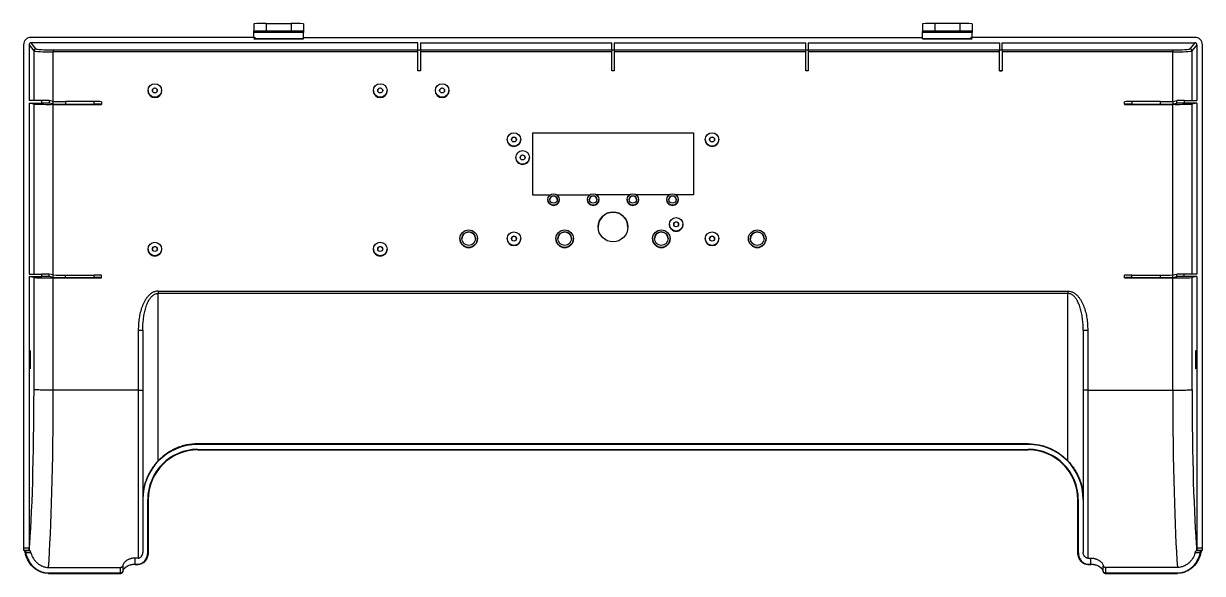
# Model space of a CAD drawing. Header units: millimetres. Extents: x -64 to 175, y 244 to 541.
# Drawn here: x -62.8 to 175.2, y 243.8 to 354.8 of the extents above; entities that cross this region are included whole.
import ezdxf

# ---------------------------------------------------------------- set-up
doc = ezdxf.new("R2010")
doc.units = ezdxf.units.MM

msp = doc.modelspace()

# ---------------------------------------------------------------- linework, layer by layer
at = {"color": 7, "linetype": 'Continuous', "lineweight": 25}
for p, q in [((-16.3, 354.73), (-16.3, 353.23)), ((-13.8, 354.76), (-13.8, 353.26)), ((-13.8, 354.76), (-8.8, 354.76)), ((-8.8, 354.76), (-8.8, 353.26)), ((-6.3, 354.73), (-6.3, 353.23)), ((118.71, 354.73), (118.71, 353.23)), ((121.21, 354.76), (121.21, 353.26)), ((126.21, 354.76), (121.21, 354.76)), ((126.21, 354.76), (126.21, 353.26)), ((128.71, 354.73), (128.71, 353.23)), ((-16.3, 353.19), (-16.3, 353.23)), ((-16.3, 353.19), (-6.3, 353.19)), ((-16.3, 352.93), (-16.3, 353.19)), ((-6.3, 352.93), (-16.3, 352.93)), ((-16.3, 351.98), (-16.3, 352.93)), ((-13.8, 353.26), (-8.8, 353.26)), ((-13.05, 353.23), (-9.55, 353.23)), ((-13.05, 353.23), (-13.05, 353.21)), ((-9.55, 353.21), (-13.05, 353.21)), ((-9.55, 353.23), (-9.55, 353.21)), ((-6.3, 353.23), (-6.3, 353.19)), ((-6.3, 353.19), (-6.3, 352.93)), ((-6.3, 351.68), (-6.3, 352.93)), ((118.71, 353.23), (118.71, 353.19)), ((118.71, 353.19), (128.71, 353.19)), ((118.71, 352.93), (118.71, 353.19)), ((128.71, 352.93), (118.71, 352.93)), ((118.71, 351.68), (118.71, 352.93)), ((126.21, 353.26), (121.21, 353.26)), ((125.46, 353.23), (121.96, 353.23)), ((121.96, 353.23), (121.96, 353.21)), ((121.96, 353.21), (125.46, 353.21)), ((125.46, 353.23), (125.46, 353.21)), ((128.71, 353.19), (128.71, 353.23)), ((128.71, 353.19), (128.71, 352.93)), ((128.71, 351.98), (128.71, 352.93)), ((-62.79, 350.49), (-62.79, 248.99)), ((-61.69, 350.48), (-61.69, 339.23)), ((-61.69, 350.48), (-60.69, 349.26)), ((-16.3, 351.98), (-61.3, 351.98)), ((-9.39, 350.88), (-61.29, 350.88)), ((-61.29, 350.88), (-61.29, 350.88)), ((-60.29, 349.66), (-61.29, 350.88)), ((-16.3, 351.98), (-16, 351.98)), ((-16.3, 351.68), (-16, 351.98)), ((-16.3, 351.68), (-6.3, 351.68)), ((-6.3, 351.68), (-16.3, 351.68)), ((16.81, 350.88), (-9.39, 350.88)), ((-6.3, 351.98), (56.46, 351.98)), ((-6.3, 351.68), (-6.3, 351.68)), ((16.81, 349.48), (16.81, 350.88)), ((17.31, 350.88), (55.96, 350.88)), ((17.31, 350.88), (17.31, 349.48)), ((55.96, 349.48), (55.96, 350.88)), ((56.46, 351.98), (118.71, 351.98)), ((56.46, 350.88), (95.11, 350.88)), ((56.46, 350.88), (56.46, 349.48)), ((95.11, 349.48), (95.11, 350.88)), ((95.61, 350.88), (121.21, 350.88)), ((95.61, 350.88), (95.61, 349.48)), ((128.71, 351.68), (118.71, 351.68)), ((118.71, 351.68), (128.71, 351.68)), ((118.71, 351.68), (118.71, 351.68)), ((121.21, 350.88), (134.26, 350.88)), ((128.41, 351.98), (128.71, 351.68)), ((128.41, 351.98), (128.71, 351.98)), ((173.71, 351.98), (128.71, 351.98)), ((134.26, 350.88), (134.26, 349.48)), ((134.76, 350.88), (173.71, 350.88)), ((134.76, 349.48), (134.76, 350.88)), ((172.7, 349.66), (173.71, 350.88)), ((174.11, 350.48), (173.1, 349.26)), ((173.71, 350.88), (173.71, 350.88)), ((174.11, 350.48), (174.11, 339.23)), ((175.21, 248.99), (175.21, 350.49)), ((-60.69, 349.26), (-60.69, 339.23)), ((-56.79, 349.45), (16.81, 349.45)), ((-56.79, 349.45), (-56.79, 349.04)), ((16.81, 349.04), (-56.79, 349.04)), ((-56.79, 339.04), (-56.79, 349.04)), ((16.81, 349.48), (17.31, 349.48)), ((16.81, 345.26), (16.81, 349.48)), ((17.31, 349.48), (17.31, 345.26)), ((17.31, 349.45), (55.96, 349.45)), ((55.96, 349.04), (17.31, 349.04)), ((55.96, 349.48), (56.46, 349.48)), ((55.96, 345.26), (55.96, 349.48)), ((56.46, 349.48), (56.46, 345.26)), ((56.46, 349.45), (95.11, 349.45)), ((95.11, 349.04), (56.46, 349.04)), ((95.11, 349.48), (95.61, 349.48)), ((95.11, 345.26), (95.11, 349.48)), ((95.61, 349.48), (95.61, 345.26)), ((95.61, 349.45), (134.26, 349.45)), ((134.26, 349.04), (95.61, 349.04)), ((134.26, 349.48), (134.76, 349.48)), ((134.26, 345.26), (134.26, 349.48)), ((134.76, 349.48), (134.76, 345.26)), ((134.76, 349.45), (169.2, 349.45)), ((169.2, 349.04), (134.76, 349.04)), ((169.2, 349.45), (169.2, 349.04)), ((169.2, 339.04), (169.2, 349.04)), ((173.1, 349.26), (173.1, 339.23)), ((17.31, 345.26), (16.81, 345.26)), ((16.81, 345.22), (16.81, 345.26)), ((17.31, 345.22), (16.81, 345.22)), ((17.31, 345.22), (17.31, 345.26)), ((56.46, 345.26), (55.96, 345.26)), ((55.96, 345.22), (55.96, 345.26)), ((56.46, 345.22), (55.96, 345.22)), ((56.46, 345.22), (56.46, 345.26)), ((95.61, 345.26), (95.11, 345.26)), ((95.11, 345.22), (95.11, 345.26)), ((95.61, 345.22), (95.11, 345.22)), ((95.61, 345.22), (95.61, 345.26)), ((134.76, 345.26), (134.26, 345.26)), ((134.26, 345.22), (134.26, 345.26)), ((134.26, 345.22), (134.76, 345.22)), ((134.76, 345.22), (134.76, 345.26)), ((-37.67, 341.27), (-37.67, 341.22)), ((-34.92, 341.22), (-34.92, 341.27)), ((7.83, 341.27), (7.83, 341.22)), ((10.58, 341.22), (10.58, 341.27)), ((20.33, 341.27), (20.33, 341.22)), ((23.08, 341.22), (23.08, 341.27)), ((-59.12, 339.23), (-61.69, 339.23)), ((-61.69, 338.73), (-59.12, 338.73)), ((-61.69, 338.73), (-61.69, 304.24)), ((-60.69, 338.52), (-61.69, 338.73)), ((-60.69, 338.52), (-60.69, 304.24)), ((-59.12, 338.73), (-59.12, 339.23)), ((-57.62, 339.22), (-57.62, 338.72)), ((-56.83, 339.05), (-57.62, 339.22)), ((-56.83, 338.55), (-57.62, 338.72)), ((-56.83, 338.55), (-56.83, 339.05)), ((-56.79, 338.47), (-47.04, 338.47)), ((-56.79, 304.05), (-56.79, 338.47)), ((-54.33, 339.02), (-54.33, 338.52)), ((-48.54, 339.02), (-54.33, 339.02)), ((-54.33, 338.52), (-48.54, 338.52)), ((-48.54, 338.52), (-48.54, 339.02)), ((-47.04, 339), (-47.04, 338.5)), ((-47.04, 338.5), (-47.04, 338.47)), ((159.46, 338.5), (159.46, 339)), ((159.46, 338.5), (159.46, 338.47)), ((159.46, 338.47), (169.2, 338.47)), ((160.96, 339.02), (160.96, 338.52)), ((166.74, 339.02), (160.96, 339.02)), ((160.96, 338.52), (166.74, 338.52)), ((166.74, 338.52), (166.74, 339.02)), ((169.2, 304.05), (169.2, 338.47)), ((169.24, 339.05), (170.03, 339.22)), ((169.24, 339.05), (169.24, 338.55)), ((169.24, 338.55), (170.03, 338.72)), ((170.03, 338.72), (170.03, 339.22)), ((171.53, 339.23), (171.53, 338.73)), ((171.53, 339.23), (174.11, 339.23)), ((174.11, 338.73), (171.53, 338.73)), ((174.11, 338.73), (173.1, 338.52)), ((173.1, 338.52), (173.1, 304.24)), ((174.11, 338.73), (174.11, 304.24)), ((34.83, 331.38), (34.83, 331.35)), ((37.58, 331.35), (37.58, 331.38)), ((39.96, 332.72), (72.46, 332.72)), ((39.96, 332.72), (39.96, 320.23)), ((39.96, 332.71), (72.46, 332.71)), ((72.46, 332.72), (72.46, 320.23)), ((74.83, 331.38), (74.83, 331.35)), ((77.58, 331.35), (77.58, 331.38)), ((36.58, 327.76), (36.58, 327.72)), ((39.33, 327.72), (39.33, 327.76)), ((39.96, 320.23), (43.59, 320.23)), ((43.06, 319.26), (43.06, 319.23)), ((44.83, 320.23), (51.59, 320.23)), ((45.36, 319.23), (45.36, 319.26)), ((51.06, 319.26), (51.06, 319.23)), ((59.59, 320.23), (52.83, 320.23)), ((53.36, 319.23), (53.36, 319.26)), ((59.06, 319.26), (59.06, 319.23)), ((67.59, 320.23), (60.83, 320.23)), ((61.36, 319.23), (61.36, 319.26)), ((67.06, 319.26), (67.06, 319.23)), ((72.46, 320.23), (68.83, 320.23)), ((69.36, 319.23), (69.36, 319.26)), ((67.58, 314.26), (67.58, 314.23)), ((70.33, 314.23), (70.33, 314.26)), ((25.31, 311.38), (25.31, 311.35)), ((28.86, 311.35), (28.86, 311.38)), ((34.83, 311.38), (34.83, 311.35)), ((37.58, 311.35), (37.58, 311.38)), ((44.68, 311.38), (44.68, 311.35)), ((48.23, 311.35), (48.23, 311.38)), ((64.18, 311.38), (64.18, 311.35)), ((67.73, 311.35), (67.73, 311.38)), ((74.83, 311.38), (74.83, 311.35)), ((77.58, 311.35), (77.58, 311.38)), ((83.56, 311.38), (83.56, 311.35)), ((87.11, 311.35), (87.11, 311.38)), ((-37.67, 309.28), (-37.67, 309.23)), ((-34.92, 309.23), (-34.92, 309.28)), ((7.83, 309.28), (7.83, 309.23)), ((10.58, 309.23), (10.58, 309.28)), ((-61.69, 304.24), (-59.12, 304.24)), ((-61.69, 303.74), (-61.69, 248.99)), ((-60.69, 303.52), (-61.69, 303.74)), ((-61.69, 303.74), (-59.12, 303.74)), ((-60.69, 303.52), (-60.69, 280.89)), ((-59.12, 303.74), (-59.12, 304.24)), ((-57.62, 303.72), (-57.62, 304.22)), ((-56.83, 304.05), (-57.62, 304.22)), ((-56.83, 303.55), (-57.62, 303.72)), ((-56.83, 303.55), (-56.83, 304.05)), ((-56.79, 303.48), (-47.04, 303.48)), ((-56.79, 280.82), (-56.79, 303.48)), ((-54.33, 303.52), (-54.33, 304.02)), ((-54.33, 304.02), (-48.54, 304.02)), ((-54.33, 303.52), (-48.54, 303.52)), ((-48.54, 303.52), (-48.54, 304.02)), ((-47.04, 303.5), (-47.04, 304)), ((-47.04, 303.5), (-47.04, 303.48)), ((159.46, 303.5), (159.46, 304)), ((159.46, 303.5), (159.46, 303.48)), ((159.46, 303.48), (169.2, 303.48)), ((160.96, 303.52), (160.96, 304.02)), ((160.96, 304.02), (166.74, 304.02)), ((160.96, 303.52), (166.74, 303.52)), ((166.74, 303.52), (166.74, 304.02)), ((169.2, 280.82), (169.2, 303.48)), ((169.24, 304.05), (170.03, 304.22)), ((169.24, 303.55), (169.24, 304.05)), ((169.24, 303.55), (170.03, 303.72)), ((170.03, 303.72), (170.03, 304.22)), ((171.53, 303.74), (171.53, 304.24)), ((174.11, 304.24), (171.53, 304.24)), ((174.11, 303.74), (171.53, 303.74)), ((174.11, 303.74), (173.1, 303.52)), ((173.1, 303.52), (173.1, 280.89)), ((174.11, 303.74), (174.11, 283.27)), ((-35.63, 300.81), (-35.63, 300.33)), ((-35.63, 300.81), (148.05, 300.81)), ((-35.63, 266.54), (-35.63, 300.33)), ((148.05, 300.33), (-35.63, 300.33)), ((148.05, 300.81), (148.05, 300.33)), ((148.05, 266.54), (148.05, 300.33)), ((-39.63, 292.92), (-39.63, 280.82)), ((-38.73, 292.93), (-38.73, 258.9)), ((151.15, 292.93), (151.15, 258.9)), ((152.05, 292.92), (152.05, 280.82)), ((-61.52, 287.73), (-61.52, 286.23)), ((-61.52, 287.71), (-61.4, 287.71)), ((-61.52, 286.21), (-61.4, 286.21)), ((-61.4, 286.21), (-61.4, 287.71)), ((173.82, 287.71), (173.82, 286.21)), ((173.82, 287.71), (173.93, 287.71)), ((173.82, 286.21), (173.93, 286.21)), ((173.93, 286.23), (173.93, 287.73)), ((174.11, 283.27), (174.11, 248.99)), ((-56.79, 280.82), (-56.79, 280.82)), ((-39.63, 280.82), (-56.79, 280.82)), ((-39.63, 280.82), (-39.63, 246.92)), ((152.05, 280.82), (152.05, 246.92)), ((152.05, 280.82), (169.2, 280.82)), ((169.2, 280.82), (169.2, 280.82)), ((-27.63, 269.85), (-27.63, 269.98)), ((140.05, 269.98), (-27.63, 269.98)), ((140.05, 269.85), (-27.63, 269.85)), ((140.05, 269.85), (140.05, 269.98)), ((-27.63, 268.86), (140.05, 268.86)), ((-27.63, 268.86), (-27.63, 268.76)), ((-27.63, 268.76), (140.05, 268.76)), ((140.05, 268.86), (140.05, 268.76)), ((-38.73, 258.9), (-38.73, 258.72)), ((-38.73, 258.72), (-38.73, 248.09)), ((-37.73, 248.17), (-37.73, 258.73)), ((-37.63, 258.72), (-37.63, 248.16)), ((150.05, 248.16), (150.05, 258.72)), ((150.15, 258.73), (150.15, 248.17)), ((151.15, 258.9), (151.15, 258.72)), ((151.15, 258.72), (151.15, 248.09)), ((-62.79, 248.99), (-61.69, 248.99)), ((-61.67, 248.48), (-62.77, 248.48)), ((-62.75, 248.48), (-62.77, 248.48)), ((-62.36, 248.47), (-61.53, 248.47)), ((-62.36, 247.96), (-62.36, 248.47)), ((-61.32, 247.96), (-62.36, 247.96)), ((-61.67, 248.48), (-61.65, 248.48)), ((174.77, 247.96), (173.73, 247.96)), ((173.95, 248.47), (174.77, 248.47)), ((174.08, 248.48), (174.06, 248.48)), ((175.18, 248.48), (174.08, 248.48)), ((174.11, 248.99), (175.21, 248.99)), ((174.77, 248.47), (174.77, 247.96)), ((175.16, 248.48), (175.18, 248.48)), ((-39.63, 246.92), (-40.29, 246.92)), ((-40.29, 245.72), (-40.29, 246.92)), ((-40.29, 245.72), (-39.63, 245.72)), ((-40.29, 245.72), (-40.29, 245.62)), ((-40.29, 245.62), (-39.63, 245.62)), ((-39.63, 245.72), (-39.63, 245.62)), ((152.05, 246.92), (152.71, 246.92)), ((152.05, 245.72), (152.71, 245.72)), ((152.05, 245.72), (152.05, 245.62)), ((152.05, 245.62), (152.71, 245.62)), ((152.71, 245.72), (152.71, 246.92)), ((152.71, 245.72), (152.71, 245.62)), ((-57.78, 243.94), (-43.27, 243.94)), ((-57.78, 243.94), (-57.78, 243.84)), ((-57.78, 243.84), (-43.27, 243.84)), ((-57.76, 245.05), (-43.28, 245.05)), ((-43.27, 243.94), (-43.27, 243.84)), ((170.18, 245.05), (155.69, 245.05)), ((155.69, 243.94), (170.2, 243.94)), ((155.69, 243.94), (155.69, 243.84)), ((155.69, 243.84), (170.2, 243.84)), ((170.2, 243.84), (170.2, 243.94))]:
    msp.add_line(p, q, dxfattribs=at)
at = {"color": 7, "linetype": 'Continuous', "lineweight": 25, "flags": 128}
for points in [[(-13.05, 353.21), (-13.45, 353.21), (-13.79, 353.21), (-14.02, 353.22), (-14.1, 353.22), (-14.02, 353.23), (-13.79, 353.23), (-13.45, 353.23), (-13.05, 353.23)], [(-9.55, 353.23), (-9.14, 353.23), (-8.8, 353.23), (-8.58, 353.23), (-8.5, 353.22), (-8.58, 353.22), (-8.8, 353.21), (-9.14, 353.21), (-9.55, 353.21)], [(121.96, 353.23), (121.56, 353.23), (121.22, 353.23), (120.99, 353.23), (120.91, 353.22), (120.99, 353.22), (121.22, 353.21), (121.56, 353.21), (121.96, 353.21)], [(125.46, 353.21), (125.86, 353.21), (126.2, 353.21), (126.43, 353.22), (126.51, 353.22), (126.43, 353.23), (126.2, 353.23), (125.86, 353.23), (125.46, 353.23)]]:
    msp.add_lwpolyline(points, dxfattribs=at)
at = {"color": 7, "linetype": 'Continuous', "lineweight": 25}
for centre, radius in [((-36.29, 341.27), 1.37), ((-36.29, 341.27), 0.5), ((9.21, 341.27), 1.37), ((9.21, 341.27), 0.5), ((21.71, 341.27), 1.37), ((21.71, 341.27), 0.5), ((36.21, 331.38), 1.37), ((36.21, 331.38), 0.5), ((76.21, 331.38), 1.37), ((76.21, 331.38), 0.5), ((37.96, 327.76), 1.37), ((37.96, 327.76), 0.5), ((44.21, 319.26), 1.15), ((44.21, 319.26), 0.75), ((52.21, 319.26), 1.15), ((52.21, 319.26), 0.75), ((60.21, 319.26), 1.15), ((60.21, 319.26), 0.75), ((68.21, 319.26), 1.15), ((68.21, 319.26), 0.75), ((56.21, 313.73), 3), ((68.96, 314.26), 1.37), ((68.96, 314.26), 0.5), ((27.08, 311.38), 1.77), ((27.08, 311.38), 1.37), ((36.21, 311.38), 1.37), ((36.21, 311.38), 0.5), ((46.46, 311.38), 1.77), ((46.46, 311.38), 1.37), ((65.96, 311.38), 1.77), ((65.96, 311.38), 1.37), ((76.21, 311.38), 1.37), ((76.21, 311.38), 0.5), ((85.33, 311.38), 1.77), ((85.33, 311.38), 1.37), ((-36.29, 309.28), 1.37), ((-36.29, 309.28), 0.5), ((9.21, 309.28), 1.37), ((9.21, 309.28), 0.5)]:
    msp.add_circle(centre, radius, dxfattribs=at)
for centre, radius, start, end in [((-14.42, 299.64), 55.12, 89.3503, 91.9496), ((-8.17, 299.64), 55.12, 88.0504, 90.6497), ((120.58, 299.64), 55.12, 89.3503, 91.9496), ((126.83, 299.64), 55.12, 88.0504, 90.6497), ((-14.42, 298.14), 55.12, 89.3503, 91.9496), ((-8.17, 298.14), 55.12, 88.0504, 90.6497), ((120.58, 298.14), 55.12, 89.3503, 91.9496), ((126.83, 298.14), 55.12, 88.0504, 90.6497), ((-60.28, 349.26), 0.401, 90.2046, 179.7918), ((172.7, 349.26), 0.401, 0.2082, 89.7954), ((-36.29, 341.22), 1.38, 180.0027, 359.9973), ((-36.29, 341.22), 0.5, 2.8643, 177.1357), ((9.21, 341.22), 1.38, 180.0027, 359.9973), ((9.21, 341.22), 0.5, 2.8643, 177.1357), ((21.71, 341.22), 1.38, 180.0027, 359.9973), ((21.71, 341.22), 0.5, 2.8643, 177.1357), ((-57.7, 435.17), 96.7, 268.2292, 270.5372), ((-58.77, 302.04), 37.19, 88.2292, 90.5372), ((-58.77, 301.54), 37.19, 88.2292, 90.5372), ((-54.91, 401), 61.98, 268.2292, 270.5372), ((-54.91, 400.5), 61.98, 268.2292, 270.5372), ((-48.17, 305.95), 33.07, 88.0505, 90.6496), ((-48.17, 305.45), 33.07, 88.0505, 90.6496), ((160.58, 305.95), 33.07, 89.3504, 91.9495), ((160.58, 305.45), 33.07, 89.3504, 91.9495), ((167.32, 401), 61.98, 269.4628, 271.7708), ((167.32, 400.5), 61.98, 269.4628, 271.7708), ((170.11, 435.17), 96.7, 269.4628, 271.7708), ((171.18, 302.04), 37.19, 89.4628, 91.7708), ((171.18, 301.54), 37.19, 89.4628, 91.7708), ((36.21, 331.35), 1.38, 180.0027, 359.9973), ((36.21, 331.35), 0.5, 1.9535, 178.0465), ((76.21, 331.35), 1.38, 180.0027, 359.9973), ((76.21, 331.35), 0.5, 1.9534, 178.0466), ((37.96, 327.72), 1.37, 180.0017, 270.002), ((37.96, 327.72), 0.5, 1.9535, 178.0465), ((37.96, 327.72), 1.37, 269.9977, 359.9986), ((44.21, 319.23), 1.15, 180.0025, 359.9975), ((44.21, 319.22), 0.75, 1.5632, 178.4368), ((52.21, 319.23), 1.15, 180.0025, 359.9975), ((52.21, 319.22), 0.75, 1.5632, 178.4368), ((60.21, 319.23), 1.15, 180.0025, 359.9975), ((60.21, 319.22), 0.75, 1.5632, 178.4368), ((68.21, 319.23), 1.15, 180.0025, 359.9975), ((68.21, 319.22), 0.75, 1.5633, 178.4367), ((56.21, 313.72), 3, 0.0028, 179.9972), ((68.96, 314.23), 1.37, 180.0017, 270.002), ((68.96, 314.23), 0.5, 1.9534, 178.0466), ((68.96, 314.23), 1.37, 269.9977, 359.9986), ((27.08, 311.34), 1.38, 0.0027, 179.9973), ((36.21, 311.35), 0.5, 1.9534, 178.0466), ((46.46, 311.34), 1.38, 0.0027, 179.9973), ((65.96, 311.34), 1.38, 0.0027, 179.9973), ((76.21, 311.35), 0.5, 1.9534, 178.0466), ((85.33, 311.34), 1.38, 0.0027, 179.9973), ((-36.29, 309.23), 0.5, 2.8643, 177.1357), ((9.21, 309.23), 0.5, 2.8643, 177.1357), ((27.08, 311.35), 1.77, 180.0019, 270.0018), ((27.08, 311.35), 1.77, 269.9979, 359.9984), ((36.21, 311.35), 1.38, 180.0027, 359.9973), ((46.46, 311.35), 1.77, 180.0019, 270.0018), ((46.46, 311.35), 1.77, 269.9979, 359.9984), ((65.96, 311.35), 1.77, 180.0016, 270.0021), ((65.96, 311.35), 1.77, 269.9982, 359.9981), ((76.21, 311.35), 1.38, 180.0027, 359.9973), ((85.33, 311.35), 1.77, 180.0016, 270.0021), ((85.33, 311.35), 1.77, 269.9982, 359.9981), ((-36.29, 309.23), 1.38, 180.0027, 359.9973), ((9.21, 309.23), 1.38, 180.0027, 359.9973), ((-57.7, 400.17), 96.7, 268.2292, 270.5372), ((-58.77, 267.05), 37.19, 88.2292, 90.5372), ((-58.77, 266.55), 37.19, 88.2292, 90.5372), ((-54.91, 366), 61.98, 268.2292, 270.5372), ((-54.91, 365.5), 61.98, 268.2292, 270.5372), ((-48.17, 270.95), 33.07, 88.0505, 90.6496), ((-48.17, 270.45), 33.07, 88.0505, 90.6496), ((160.58, 270.95), 33.07, 89.3504, 91.9495), ((160.58, 270.45), 33.07, 89.3504, 91.9495), ((167.32, 366), 61.98, 269.4628, 271.7708), ((167.32, 365.5), 61.98, 269.4628, 271.7708), ((170.11, 400.17), 96.7, 269.4628, 271.7708), ((171.18, 267.05), 37.19, 89.4628, 91.7708), ((171.18, 266.55), 37.19, 89.4628, 91.7708), ((-39.41, 312.77), 19.84, 269.3504, 271.9495), ((151.82, 312.77), 19.84, 268.0505, 270.6496), ((-37.71, 258.31), 0.418, 79.6384, 93.4203), ((150.12, 258.31), 0.418, 86.5797, 100.3616), ((-37.71, 247.75), 0.418, 79.6384, 93.4203), ((150.12, 247.75), 0.418, 86.5797, 100.3616)]:
    msp.add_arc(centre, radius, start, end, dxfattribs=at)
for centre, major_axis, ratio, start_param, end_param in [((-61.29, 350.48), (-1.08, 1.05), 0.997264, 5.487412, 7.055469), ((-61.29, 350.48), (-0.287, 0.28), 0.997264, 5.487412, 7.055469), ((173.7, 350.48), (-1.08, -1.05), 0.997264, 2.369309, 3.937366), ((173.7, 350.48), (-0.287, -0.28), 0.997264, 2.369309, 3.937366), ((-56.79, 349.27), (-3.9, 0), 0.058374, 0.05236, 1.570796), ((-56.79, 349.67), (-3.5, 0), 0.063749, 0.05236, 1.570796), ((169.2, 349.67), (-3.5, 0), 0.063749, 1.570796, 3.089233), ((169.2, 349.27), (-3.9, 0), 0.058374, 1.570796, 3.089233), ((-61.46, 287.72), (0, 1.12), 0.052404, 4.701013, 7.842606), ((173.87, 287.72), (0, 1.12), 0.052404, 4.723765, 7.865358), ((-61.46, 286.22), (0, 1.12), 0.052404, 1.55942, 4.701013), ((173.87, 286.22), (0, 1.12), 0.052404, 1.582172, 4.723765), ((-62.74, 281.97), (-0.02, 39.24), 0.052404, 3.68984, 4.684851), ((175.16, 281.97), (0.02, 39.24), 0.052404, 1.598334, 2.593345), ((-58.85, 281.97), (-0.02, 43.14), 0.047667, 3.685309, 4.685604), ((171.26, 281.97), (0.02, 43.14), 0.047667, 1.597581, 2.597876), ((-27.63, 258.72), (0, 11.14), 0.996668, 0, 1.570796), ((140.05, 258.72), (0, 11.14), 0.996668, 4.712389, 6.283185), ((-27.63, 258.73), (0, 10.13), 0.996668, 0, 1.570796), ((-27.63, 258.72), (0, 10.03), 0.996626, 0, 1.570796), ((140.05, 258.73), (0, 10.13), 0.996668, 4.712389, 6.283185), ((140.05, 258.72), (0, 10.03), 0.996626, 4.712389, 6.283185), ((-62.77, 248.98), (0, 0.5), 0.052404, 1.55942, 3.130217), ((-61.67, 248.98), (0, 0.5), 0.052404, 1.55942, 3.130217), ((174.08, 248.98), (0, 0.5), 0.052404, 3.152969, 4.723765), ((175.18, 248.98), (0, 0.5), 0.052404, 3.152969, 4.723765), ((-40.29, 250.86), (0, 60.79), 0.041124, 1.661888, 1.681381), ((152.71, 250.86), (0, 60.79), 0.041124, 4.601804, 4.621297), ((-40.29, 250.87), (0, 60.82), 0.049325, 1.666571, 1.684943), ((152.71, 250.87), (0, 60.82), 0.049325, 4.598243, 4.616614)]:
    msp.add_ellipse(centre, major_axis=major_axis, ratio=ratio, start_param=start_param, end_param=end_param, dxfattribs=at)
for points, knots in [([(-35.63, 300.81), (-35.84, 300.81), (-36.03, 300.78), (-36.33, 300.7), (-36.42, 300.66), (-36.61, 300.58), (-36.7, 300.54), (-36.96, 300.39), (-37.13, 300.27), (-37.43, 300.01), (-37.57, 299.87), (-37.84, 299.56), (-37.96, 299.4), (-38.19, 299.07), (-38.29, 298.9), (-38.58, 298.37), (-38.74, 298.01), (-38.95, 297.44), (-39.01, 297.25), (-39.13, 296.87), (-39.18, 296.67), (-39.32, 296.09), (-39.4, 295.7), (-39.52, 294.92), (-39.56, 294.52), (-39.62, 293.73), (-39.63, 293.33), (-39.63, 292.92)], [0, 0, 0, 0, 0.0625, 0.0625, 0.09375, 0.09375, 0.125, 0.125, 0.1875, 0.1875, 0.25, 0.25, 0.3125, 0.3125, 0.375, 0.375, 0.5, 0.5, 0.5625, 0.5625, 0.625, 0.625, 0.75, 0.75, 0.875, 0.875, 1, 1, 1, 1]), ([(-38.73, 292.93), (-38.73, 293.65), (-38.69, 294.37), (-38.57, 295.43), (-38.52, 295.78), (-38.38, 296.48), (-38.3, 296.83), (-38.1, 297.53), (-37.99, 297.87), (-37.78, 298.36), (-37.71, 298.52), (-37.54, 298.84), (-37.45, 299), (-37.25, 299.3), (-37.15, 299.44), (-36.97, 299.65), (-36.91, 299.71), (-36.78, 299.84), (-36.71, 299.9), (-36.56, 300.01), (-36.49, 300.06), (-36.33, 300.15), (-36.25, 300.19), (-36.08, 300.26), (-35.99, 300.28), (-35.82, 300.32), (-35.72, 300.33), (-35.63, 300.33)], [0, 0, 0, 0, 0.25, 0.25, 0.375, 0.375, 0.5, 0.5, 0.625, 0.625, 0.6875, 0.6875, 0.75, 0.75, 0.8125, 0.8125, 0.84375, 0.84375, 0.875, 0.875, 0.90625, 0.90625, 0.9375, 0.9375, 0.96875, 0.96875, 1, 1, 1, 1]), ([(148.05, 300.81), (148.25, 300.81), (148.45, 300.78), (148.74, 300.7), (148.84, 300.66), (149.02, 300.58), (149.11, 300.54), (149.37, 300.39), (149.54, 300.27), (149.85, 300.01), (149.99, 299.87), (150.25, 299.56), (150.37, 299.4), (150.6, 299.07), (150.7, 298.9), (150.99, 298.37), (151.15, 298.01), (151.36, 297.44), (151.43, 297.25), (151.54, 296.87), (151.59, 296.67), (151.74, 296.09), (151.81, 295.7), (151.93, 294.92), (151.97, 294.52), (152.03, 293.73), (152.05, 293.33), (152.05, 292.92)], [0, 0, 0, 0, 0.0625, 0.0625, 0.09375, 0.09375, 0.125, 0.125, 0.1875, 0.1875, 0.25, 0.25, 0.3125, 0.3125, 0.375, 0.375, 0.5, 0.5, 0.5625, 0.5625, 0.625, 0.625, 0.75, 0.75, 0.875, 0.875, 1, 1, 1, 1]), ([(151.15, 292.93), (151.15, 293.65), (151.11, 294.37), (150.98, 295.43), (150.93, 295.78), (150.8, 296.48), (150.72, 296.83), (150.52, 297.53), (150.4, 297.87), (150.19, 298.36), (150.12, 298.52), (149.95, 298.84), (149.86, 299), (149.67, 299.3), (149.56, 299.44), (149.38, 299.65), (149.32, 299.71), (149.19, 299.84), (149.12, 299.9), (148.98, 300.01), (148.9, 300.06), (148.75, 300.15), (148.66, 300.19), (148.49, 300.26), (148.41, 300.28), (148.23, 300.32), (148.14, 300.33), (148.05, 300.33)], [0, 0, 0, 0, 0.25, 0.25, 0.375, 0.375, 0.5, 0.5, 0.625, 0.625, 0.6875, 0.6875, 0.75, 0.75, 0.8125, 0.8125, 0.84375, 0.84375, 0.875, 0.875, 0.90625, 0.90625, 0.9375, 0.9375, 0.96875, 0.96875, 1, 1, 1, 1]), ([(-56.79, 280.82), (-57.04, 280.82), (-57.28, 280.82), (-57.65, 280.82), (-57.77, 280.82), (-58, 280.82), (-58.12, 280.82), (-58.47, 280.83), (-58.68, 280.83), (-59.1, 280.83), (-59.3, 280.84), (-59.65, 280.84), (-59.81, 280.85), (-60.03, 280.85), (-60.1, 280.85), (-60.22, 280.86), (-60.28, 280.86), (-60.43, 280.87), (-60.52, 280.87), (-60.61, 280.88), (-60.63, 280.88), (-60.67, 280.89), (-60.68, 280.89), (-60.69, 280.89)], [0, 0, 0, 0, 0.125, 0.125, 0.1875, 0.1875, 0.25, 0.25, 0.375, 0.375, 0.5, 0.5, 0.625, 0.625, 0.6875, 0.6875, 0.75, 0.75, 0.875, 0.875, 0.9375, 0.9375, 1, 1, 1, 1]), ([(169.2, 280.82), (169.45, 280.82), (169.7, 280.82), (170.06, 280.82), (170.18, 280.82), (170.42, 280.82), (170.53, 280.82), (170.88, 280.83), (171.1, 280.83), (171.51, 280.83), (171.71, 280.84), (172.07, 280.84), (172.23, 280.85), (172.44, 280.85), (172.51, 280.85), (172.64, 280.86), (172.69, 280.86), (172.85, 280.87), (172.93, 280.87), (173.02, 280.88), (173.04, 280.88), (173.08, 280.89), (173.09, 280.89), (173.1, 280.89)], [0, 0, 0, 0, 0.125, 0.125, 0.1875, 0.1875, 0.25, 0.25, 0.375, 0.375, 0.5, 0.5, 0.625, 0.625, 0.6875, 0.6875, 0.75, 0.75, 0.875, 0.875, 0.9375, 0.9375, 1, 1, 1, 1]), ([(-39.63, 280.82), (-39.57, 280.82), (-39.51, 280.82), (-39.4, 280.82), (-39.34, 280.82), (-39.23, 280.82), (-39.18, 280.82), (-39.08, 280.82), (-39.04, 280.82), (-38.91, 280.82), (-38.85, 280.83), (-38.76, 280.83), (-38.73, 280.83), (-38.73, 280.84)], [0, 0, 0, 0, 0.125, 0.125, 0.25, 0.25, 0.375, 0.375, 0.5, 0.5, 0.75, 0.75, 1, 1, 1, 1]), ([(152.05, 280.82), (151.99, 280.82), (151.93, 280.82), (151.81, 280.82), (151.76, 280.82), (151.65, 280.82), (151.59, 280.82), (151.5, 280.82), (151.45, 280.82), (151.33, 280.82), (151.26, 280.83), (151.17, 280.83), (151.15, 280.83), (151.15, 280.84)], [0, 0, 0, 0, 0.125, 0.125, 0.25, 0.25, 0.375, 0.375, 0.5, 0.5, 0.75, 0.75, 1, 1, 1, 1]), ([(-27.63, 269.98), (-28.39, 269.98), (-29.13, 269.9), (-30.23, 269.68), (-30.59, 269.58), (-31.13, 269.41), (-31.31, 269.35), (-31.66, 269.22), (-31.83, 269.15), (-32.69, 268.78), (-33.34, 268.41), (-34.25, 267.77), (-34.55, 267.54), (-35.11, 267.06), (-35.38, 266.8), (-35.63, 266.54)], [0, 0, 0, 0, 0.25, 0.25, 0.375, 0.375, 0.4375, 0.4375, 0.5, 0.5, 0.75, 0.75, 0.875, 0.875, 1, 1, 1, 1]), ([(140.05, 269.98), (140.8, 269.98), (141.55, 269.9), (142.64, 269.68), (143, 269.58), (143.54, 269.41), (143.72, 269.35), (144.07, 269.22), (144.25, 269.15), (145.1, 268.78), (145.75, 268.41), (146.66, 267.77), (146.96, 267.54), (147.52, 267.06), (147.79, 266.8), (148.05, 266.54)], [0, 0, 0, 0, 0.25, 0.25, 0.375, 0.375, 0.4375, 0.4375, 0.5, 0.5, 0.75, 0.75, 0.875, 0.875, 1, 1, 1, 1]), ([(-35.63, 266.54), (-35.88, 266.28), (-36.12, 266), (-36.56, 265.44), (-36.78, 265.14), (-37.17, 264.53), (-37.35, 264.22), (-37.68, 263.58), (-37.82, 263.26), (-38.08, 262.61), (-38.2, 262.28), (-38.39, 261.61), (-38.47, 261.27), (-38.6, 260.6), (-38.65, 260.26), (-38.7, 259.75), (-38.71, 259.58), (-38.72, 259.33), (-38.73, 259.24), (-38.73, 259.07), (-38.73, 258.99), (-38.73, 258.9)], [0, 0, 0, 0, 0.125, 0.125, 0.25, 0.25, 0.375, 0.375, 0.5, 0.5, 0.625, 0.625, 0.75, 0.75, 0.875, 0.875, 0.9375, 0.9375, 0.96875, 0.96875, 1, 1, 1, 1]), ([(148.05, 266.54), (148.29, 266.28), (148.53, 266), (148.98, 265.44), (149.19, 265.14), (149.58, 264.53), (149.76, 264.22), (150.09, 263.58), (150.24, 263.26), (150.5, 262.61), (150.61, 262.28), (150.81, 261.61), (150.89, 261.27), (151.02, 260.6), (151.06, 260.26), (151.11, 259.75), (151.12, 259.58), (151.14, 259.33), (151.14, 259.24), (151.14, 259.07), (151.15, 258.99), (151.15, 258.9)], [0, 0, 0, 0, 0.125, 0.125, 0.25, 0.25, 0.375, 0.375, 0.5, 0.5, 0.625, 0.625, 0.75, 0.75, 0.875, 0.875, 0.9375, 0.9375, 0.96875, 0.96875, 1, 1, 1, 1]), ([(149.7, 261.3), (149.72, 261.24), (150, 260.43), (150.02, 259.55), (150.05, 258.74)], [0, 0, 0, 0, 0.0687208, 1, 1, 1, 1]), ([(-62.64, 248.47), (-62.63, 248.46), (-62.61, 248.42), (-62.56, 248.31), (-62.55, 248.27), (-62.52, 248.18), (-62.5, 248.12), (-62.49, 248.07)], [0, 0, 0, 0, 0.5, 0.5, 0.75, 0.75, 1, 1, 1, 1]), ([(-62.36, 247.96), (-62.39, 247.99), (-62.42, 248.01), (-62.46, 248.05), (-62.47, 248.06), (-62.49, 248.07), (-62.49, 248.07), (-62.49, 248.07)], [0, 0, 0, 0, 0.5, 0.5, 0.75, 0.75, 1, 1, 1, 1]), ([(-57.78, 243.85), (-58.07, 243.85), (-58.35, 243.88), (-58.77, 243.97), (-58.91, 244), (-59.18, 244.08), (-59.31, 244.13), (-59.71, 244.3), (-59.96, 244.43), (-60.43, 244.74), (-60.65, 244.92), (-61.28, 245.51), (-61.62, 245.96), (-62.03, 246.72), (-62.14, 246.98), (-62.34, 247.52), (-62.42, 247.79), (-62.49, 248.07)], [0, 0, 0, 0, 0.125, 0.125, 0.1875, 0.1875, 0.25, 0.25, 0.375, 0.375, 0.5, 0.5, 0.75, 0.75, 0.875, 0.875, 1, 1, 1, 1]), ([(-62.36, 247.96), (-62.29, 247.7), (-62.21, 247.44), (-62.06, 247.05), (-62.01, 246.93), (-61.89, 246.68), (-61.83, 246.56), (-61.63, 246.19), (-61.48, 245.97), (-61.15, 245.54), (-60.96, 245.33), (-60.56, 244.96), (-60.34, 244.79), (-59.88, 244.49), (-59.64, 244.36), (-59.26, 244.21), (-59.13, 244.16), (-58.87, 244.08), (-58.73, 244.05), (-58.33, 243.97), (-58.06, 243.94), (-57.78, 243.94)], [0, 0, 0, 0, 0.125, 0.125, 0.1875, 0.1875, 0.25, 0.25, 0.375, 0.375, 0.5, 0.5, 0.625, 0.625, 0.75, 0.75, 0.8125, 0.8125, 0.875, 0.875, 1, 1, 1, 1]), ([(-61.53, 248.47), (-61.52, 248.47), (-61.51, 248.45), (-61.48, 248.4), (-61.46, 248.36), (-61.41, 248.22), (-61.36, 248.09), (-61.32, 247.96)], [0, 0, 0, 0, 0.25, 0.25, 0.5, 0.5, 1, 1, 1, 1]), ([(-61.32, 247.96), (-61.2, 247.57), (-61.03, 247.19), (-60.7, 246.67), (-60.58, 246.5), (-60.31, 246.19), (-60.17, 246.05), (-59.86, 245.78), (-59.7, 245.66), (-59.34, 245.44), (-59.16, 245.35), (-58.78, 245.21), (-58.58, 245.15), (-58.18, 245.07), (-57.97, 245.05), (-57.76, 245.05)], [0, 0, 0, 0, 0.25, 0.25, 0.375, 0.375, 0.5, 0.5, 0.625, 0.625, 0.75, 0.75, 0.875, 0.875, 1, 1, 1, 1]), ([(-39.63, 245.72), (-39.49, 245.72), (-39.35, 245.74), (-39.14, 245.8), (-39.07, 245.83), (-38.94, 245.89), (-38.88, 245.92), (-38.69, 246.03), (-38.58, 246.12), (-38.37, 246.32), (-38.28, 246.43), (-38.12, 246.67), (-38.05, 246.79), (-37.93, 247.05), (-37.88, 247.19), (-37.77, 247.6), (-37.73, 247.88), (-37.73, 248.17)], [0, 0, 0, 0, 0.125, 0.125, 0.1875, 0.1875, 0.25, 0.25, 0.375, 0.375, 0.5, 0.5, 0.625, 0.625, 0.75, 0.75, 1, 1, 1, 1]), ([(-37.63, 248.16), (-37.63, 247.87), (-37.67, 247.57), (-37.8, 247.14), (-37.85, 247), (-37.97, 246.73), (-38.05, 246.61), (-38.22, 246.36), (-38.31, 246.25), (-38.53, 246.04), (-38.65, 245.95), (-38.9, 245.8), (-39.04, 245.74), (-39.33, 245.65), (-39.48, 245.63), (-39.63, 245.63)], [0, 0, 0, 0, 0.25, 0.25, 0.375, 0.375, 0.5, 0.5, 0.625, 0.625, 0.75, 0.75, 0.875, 0.875, 1, 1, 1, 1]), ([(-39.63, 246.92), (-39.56, 246.92), (-39.5, 246.93), (-39.37, 246.97), (-39.3, 247), (-39.19, 247.07), (-39.13, 247.11), (-39.04, 247.21), (-38.99, 247.26), (-38.88, 247.43), (-38.82, 247.55), (-38.75, 247.81), (-38.73, 247.95), (-38.73, 248.09)], [0, 0, 0, 0, 0.125, 0.125, 0.25, 0.25, 0.375, 0.375, 0.5, 0.5, 0.75, 0.75, 1, 1, 1, 1]), ([(152.05, 245.63), (151.89, 245.63), (151.75, 245.65), (151.53, 245.71), (151.46, 245.74), (151.32, 245.8), (151.26, 245.83), (151.07, 245.95), (150.95, 246.04), (150.73, 246.24), (150.63, 246.36), (150.38, 246.72), (150.25, 246.99), (150.13, 247.42), (150.1, 247.57), (150.06, 247.87), (150.05, 248.02), (150.05, 248.16)], [0, 0, 0, 0, 0.125, 0.125, 0.1875, 0.1875, 0.25, 0.25, 0.375, 0.375, 0.5, 0.5, 0.75, 0.75, 0.875, 0.875, 1, 1, 1, 1]), ([(150.15, 248.17), (150.15, 247.88), (150.18, 247.6), (150.3, 247.19), (150.35, 247.05), (150.46, 246.79), (150.53, 246.67), (150.7, 246.43), (150.79, 246.32), (150.99, 246.12), (151.11, 246.03), (151.29, 245.92), (151.35, 245.89), (151.48, 245.83), (151.55, 245.8), (151.76, 245.74), (151.9, 245.72), (152.05, 245.72)], [0, 0, 0, 0, 0.25, 0.25, 0.375, 0.375, 0.5, 0.5, 0.625, 0.625, 0.75, 0.75, 0.8125, 0.8125, 0.875, 0.875, 1, 1, 1, 1]), ([(152.05, 246.92), (151.98, 246.92), (151.91, 246.93), (151.78, 246.97), (151.72, 247), (151.6, 247.07), (151.55, 247.11), (151.45, 247.21), (151.41, 247.26), (151.29, 247.43), (151.24, 247.55), (151.16, 247.81), (151.15, 247.95), (151.15, 248.09)], [0, 0, 0, 0, 0.125, 0.125, 0.25, 0.25, 0.375, 0.375, 0.5, 0.5, 0.75, 0.75, 1, 1, 1, 1]), ([(173.73, 247.96), (173.61, 247.57), (173.44, 247.19), (173.12, 246.67), (172.99, 246.5), (172.73, 246.19), (172.59, 246.05), (172.28, 245.78), (172.11, 245.66), (171.76, 245.44), (171.57, 245.35), (171.19, 245.21), (171, 245.15), (170.59, 245.07), (170.38, 245.05), (170.18, 245.05)], [0, 0, 0, 0, 0.25, 0.25, 0.375, 0.375, 0.5, 0.5, 0.625, 0.625, 0.75, 0.75, 0.875, 0.875, 1, 1, 1, 1]), ([(174.9, 248.07), (174.84, 247.79), (174.76, 247.52), (174.56, 246.99), (174.44, 246.73), (174.04, 245.97), (173.7, 245.52), (173.08, 244.93), (172.85, 244.75), (172.38, 244.44), (172.14, 244.3), (171.74, 244.14), (171.6, 244.09), (171.33, 244), (171.19, 243.97), (170.77, 243.88), (170.48, 243.85), (170.2, 243.85)], [0, 0, 0, 0, 0.125, 0.125, 0.25, 0.25, 0.5, 0.5, 0.625, 0.625, 0.75, 0.75, 0.8125, 0.8125, 0.875, 0.875, 1, 1, 1, 1]), ([(170.2, 243.94), (170.47, 243.94), (170.75, 243.97), (171.15, 244.05), (171.28, 244.08), (171.54, 244.16), (171.67, 244.21), (172.06, 244.36), (172.3, 244.49), (172.75, 244.79), (172.97, 244.96), (173.37, 245.33), (173.56, 245.54), (173.89, 245.97), (174.04, 246.19), (174.24, 246.56), (174.31, 246.68), (174.42, 246.93), (174.48, 247.05), (174.63, 247.44), (174.71, 247.7), (174.77, 247.96)], [0, 0, 0, 0, 0.125, 0.125, 0.1875, 0.1875, 0.25, 0.25, 0.375, 0.375, 0.5, 0.5, 0.625, 0.625, 0.75, 0.75, 0.8125, 0.8125, 0.875, 0.875, 1, 1, 1, 1]), ([(173.73, 247.96), (173.75, 248.03), (173.77, 248.09), (173.82, 248.21), (173.84, 248.27), (173.9, 248.41), (173.93, 248.47), (173.95, 248.47)], [0, 0, 0, 0, 0.25, 0.25, 0.5, 0.5, 1, 1, 1, 1]), ([(174.9, 248.07), (174.9, 248.07), (174.9, 248.07), (174.88, 248.06), (174.87, 248.05), (174.83, 248.01), (174.8, 247.99), (174.77, 247.96)], [0, 0, 0, 0, 0.25, 0.25, 0.5, 0.5, 1, 1, 1, 1]), ([(175.06, 248.47), (175.04, 248.46), (175.02, 248.42), (174.98, 248.31), (174.96, 248.27), (174.93, 248.18), (174.92, 248.12), (174.9, 248.07)], [0, 0, 0, 0, 0.5, 0.5, 0.75, 0.75, 1, 1, 1, 1]), ([(-43.28, 245.05), (-43.21, 245.05), (-43.15, 245.06), (-43.03, 245.09), (-42.97, 245.11), (-42.89, 245.17), (-42.85, 245.2), (-42.8, 245.26), (-42.79, 245.3), (-42.78, 245.33)], [0, 0, 0, 0, 0.25, 0.25, 0.5, 0.5, 0.75, 0.75, 1, 1, 1, 1]), ([(-40.29, 246.92), (-40.47, 246.92), (-40.64, 246.91), (-40.89, 246.87), (-40.97, 246.85), (-41.13, 246.81), (-41.21, 246.79), (-41.36, 246.74), (-41.44, 246.72), (-41.58, 246.66), (-41.65, 246.63), (-41.84, 246.53), (-41.96, 246.46), (-42.17, 246.3), (-42.27, 246.22), (-42.43, 246.05), (-42.5, 245.97), (-42.62, 245.79), (-42.67, 245.7), (-42.75, 245.52), (-42.77, 245.42), (-42.78, 245.33)], [0, 0, 0, 0, 0.125, 0.125, 0.1875, 0.1875, 0.25, 0.25, 0.3125, 0.3125, 0.375, 0.375, 0.5, 0.5, 0.625, 0.625, 0.75, 0.75, 0.875, 0.875, 1, 1, 1, 1]), ([(-42.78, 244.15), (-42.76, 244.25), (-42.74, 244.34), (-42.66, 244.52), (-42.61, 244.61), (-42.49, 244.78), (-42.42, 244.87), (-42.25, 245.03), (-42.15, 245.11), (-41.94, 245.27), (-41.82, 245.34), (-41.56, 245.47), (-41.42, 245.52), (-41.12, 245.62), (-40.96, 245.66), (-40.63, 245.71), (-40.47, 245.72), (-40.29, 245.72)], [0, 0, 0, 0, 0.125, 0.125, 0.25, 0.25, 0.375, 0.375, 0.5, 0.5, 0.625, 0.625, 0.75, 0.75, 0.875, 0.875, 1, 1, 1, 1]), ([(-40.29, 245.63), (-40.54, 245.62), (-41.04, 245.59), (-41.7, 245.36), (-42.17, 245.1), (-42.34, 244.9), (-42.4, 244.84)], [0, 0, 0, 0, 0.277443, 0.554031, 0.853652, 1, 1, 1, 1]), ([(152.71, 246.92), (152.88, 246.92), (153.05, 246.91), (153.3, 246.87), (153.39, 246.85), (153.55, 246.81), (153.62, 246.79), (153.78, 246.74), (153.85, 246.72), (153.99, 246.66), (154.06, 246.63), (154.25, 246.53), (154.37, 246.46), (154.58, 246.3), (154.68, 246.22), (154.85, 246.05), (154.92, 245.97), (155.04, 245.79), (155.09, 245.7), (155.16, 245.52), (155.18, 245.42), (155.2, 245.33)], [0, 0, 0, 0, 0.125, 0.125, 0.1875, 0.1875, 0.25, 0.25, 0.3125, 0.3125, 0.375, 0.375, 0.5, 0.5, 0.625, 0.625, 0.75, 0.75, 0.875, 0.875, 1, 1, 1, 1]), ([(152.71, 245.72), (152.88, 245.72), (153.05, 245.71), (153.38, 245.66), (153.54, 245.62), (153.84, 245.52), (153.98, 245.47), (154.24, 245.34), (154.35, 245.27), (154.57, 245.11), (154.66, 245.03), (154.83, 244.87), (154.9, 244.78), (155.02, 244.61), (155.07, 244.52), (155.15, 244.34), (155.18, 244.25), (155.19, 244.15)], [0, 0, 0, 0, 0.125, 0.125, 0.25, 0.25, 0.375, 0.375, 0.5, 0.5, 0.625, 0.625, 0.75, 0.75, 0.875, 0.875, 1, 1, 1, 1]), ([(154.81, 244.84), (154.76, 244.9), (154.59, 245.1), (154.11, 245.36), (153.45, 245.59), (152.96, 245.62), (152.71, 245.63)], [0, 0, 0, 0, 0.1463476, 0.4459686, 0.722557, 1, 1, 1, 1]), ([(155.2, 245.33), (155.2, 245.3), (155.22, 245.26), (155.26, 245.2), (155.3, 245.17), (155.39, 245.11), (155.44, 245.09), (155.53, 245.07), (155.56, 245.06), (155.63, 245.06), (155.66, 245.05), (155.69, 245.05)], [0, 0, 0, 0, 0.25, 0.25, 0.5, 0.5, 0.75, 0.75, 0.875, 0.875, 1, 1, 1, 1]), ([(-43.27, 243.94), (-43.21, 243.94), (-43.15, 243.95), (-43.03, 243.97), (-42.98, 243.99), (-42.89, 244.03), (-42.85, 244.05), (-42.8, 244.1), (-42.78, 244.13), (-42.78, 244.15)], [0, 0, 0, 0, 0.25, 0.25, 0.5, 0.5, 0.75, 0.75, 1, 1, 1, 1]), ([(-43.27, 243.85), (-43.24, 243.84), (-43.16, 243.84), (-43.02, 243.88), (-42.89, 243.95), (-42.8, 244.04), (-42.79, 244.11), (-42.79, 244.14)], [0, 0, 0, 0, 0.110932, 0.338221, 0.581995, 0.864795, 1, 1, 1, 1]), ([(155.19, 244.15), (155.2, 244.13), (155.21, 244.1), (155.27, 244.05), (155.3, 244.03), (155.39, 243.99), (155.44, 243.97), (155.56, 243.95), (155.62, 243.94), (155.69, 243.94)], [0, 0, 0, 0, 0.25, 0.25, 0.5, 0.5, 0.75, 0.75, 1, 1, 1, 1]), ([(155.21, 244.12), (155.21, 244.1), (155.22, 244.03), (155.31, 243.94), (155.45, 243.87), (155.59, 243.84), (155.67, 243.84), (155.69, 243.84)], [0, 0, 0, 0, 0.135703, 0.397478, 0.68667, 0.917578, 1, 1, 1, 1])]:
    msp.add_open_spline(points, degree=3, knots=knots, dxfattribs=at)
for points in [[(-62.64, 248.47), (-62.69, 248.47), (-62.73, 248.48), (-62.75, 248.48)], [(-62.64, 248.47), (-62.55, 248.47), (-62.46, 248.47), (-62.36, 248.47)], [(-61.65, 248.48), (-61.63, 248.48), (-61.59, 248.47), (-61.53, 248.47)], [(174.06, 248.48), (174.04, 248.48), (174, 248.47), (173.95, 248.47)], [(174.77, 248.47), (174.87, 248.47), (174.97, 248.47), (175.06, 248.47)], [(175.06, 248.47), (175.11, 248.47), (175.14, 248.48), (175.16, 248.48)]]:
    msp.add_open_spline(points, degree=3, dxfattribs=at)

doc.saveas('drawing.dxf')
